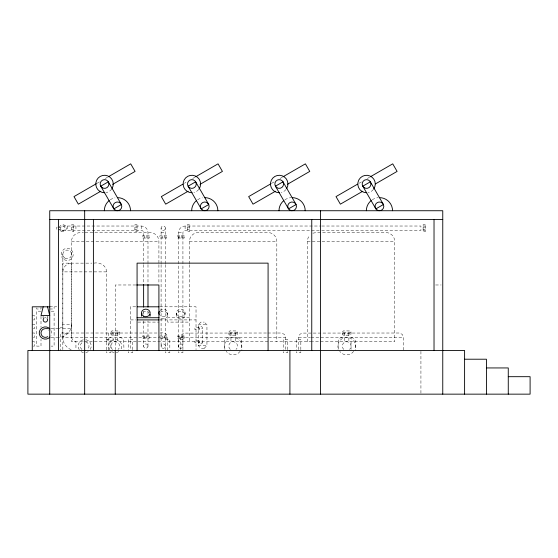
<?xml version="1.0" encoding="UTF-8"?>
<svg xmlns="http://www.w3.org/2000/svg" width="558" height="558" viewBox="0 0 558 558"><rect width="100%" height="100%" fill="white"/><g stroke="black" fill="none" stroke-linecap="round" stroke-linejoin="round"><path stroke-width="0.42" stroke-dasharray="2.79 2.09" d="M54.105 333.014L54.105 332.617M161.095 263.767L161.102 228.013M165.461 263.767L165.447 228.013M178.56 341.949L178.56 264.631M178.56 263.767L178.56 232.574C178.476 229.073 181.608 225.934 185.11 226.025L320.857 226.025M182.926 341.949L182.926 264.631M182.926 263.767L182.926 232.47L183.415 231.193L184.6 230.447L320.857 230.391M106.508 341.747L107.785 338.657L110.875 337.381M62.838 349.664L62.852 254.023M71.55 254.811L71.55 254.023M143.636 346.302L143.636 345.911M147.982 346.302L147.989 320.955M165.447 228.403L165.461 228.208A2.183 2.183 0 0 0 162.183 226.318A2.183 2.183 0 0 0 162.183 230.098A2.183 2.183 0 0 0 165.461 228.208M161.102 346.302L161.102 345.911M165.447 346.302L165.447 345.911M178.567 345.911L178.567 346.302M182.919 346.302L182.919 345.911M110.875 332.17L111.942 330.88L118.777 330.95L119.586 331.933L119.586 334.151L118.289 335.225L111.698 335.135L110.889 334.151L110.875 332.17L119.607 332.17M228.78 332.17L229.854 330.88L236.683 330.95L237.492 331.933L237.492 334.151L236.201 335.225L229.61 335.135L228.801 334.151L228.78 332.17L237.513 332.17M342.319 332.17L343.393 330.88L350.222 330.95L351.031 331.933L351.031 334.151L349.74 335.225L343.149 335.135L342.34 334.151L342.319 332.17L351.052 332.17M180.743 349.664L180.813 336.586L182.02 334.291L184.314 333.084L267.115 333.014M298.649 349.664L298.718 336.586L299.925 334.291L302.22 333.084L399.089 333.014L402.179 334.291L403.385 336.586L403.455 350.48M311.894 341.747L71.57 341.747L71.57 241.307C71.431 235.204 77.883 231.437 83.456 232.574M189.476 263.822L189.476 241.307C189.406 236.641 193.542 232.505 198.209 232.574L268.084 232.574C272.75 232.505 276.887 236.641 276.817 241.307L276.817 341.747M307.388 341.747L307.388 241.307L307.995 238.092L309.941 235.127M202.575 342.214C202.568 344.593 198.216 344.593 198.209 342.214L202.568 342.214L202.575 328.181C202.568 325.795 198.216 325.795 198.209 328.181L202.568 328.181M204.235 348.297L200.922 348.297L198.209 345.59L198.209 324.798L200.915 322.099L204.235 322.099M204.242 348.297L206.948 345.59L206.948 324.798L204.242 322.099M97.127 183.24L99.366 181.95M105.336 178.504L107.575 177.207M184.468 183.24L185.96 182.382M192.677 178.504L194.916 177.207M271.802 183.24L274.041 181.95M280.011 178.504L282.25 177.207M359.143 183.24L361.382 181.95M367.352 178.504L369.591 177.207M312.905 233.188L316.121 232.574L385.99 232.574C390.656 232.505 394.792 236.641 394.722 241.307L394.722 341.747L312.264 341.747M59.288 328.571L61.854 327.037L62.838 324.282L71.57 324.282C71.724 331.054 65.858 337.199 59.085 337.367M67.197 333.014C58.45 335.281 64.651 347.864 71.117 349.559M62.642 226.032L141.439 226.025C144.941 225.934 148.079 229.073 147.989 232.574L147.989 263.767M62.642 230.377L63.033 230.377M114.836 341.761L115.625 341.761M228.78 337.381L226.388 338.092L224.721 340.136L224.414 349.685M342.319 337.381L339.934 338.092L338.26 340.136L337.953 349.685M321.729 226.025L420.927 226.025L420.927 230.384L321.729 230.391M423.11 226.025L425.294 226.025M57.739 227.113L60.655 227.113L60.655 229.296L57.739 229.296M71.57 227.113L73.754 227.113M134.89 227.113L137.073 227.113M187.293 227.113L189.476 227.113M423.11 227.113L425.294 227.113M71.57 229.296L73.754 229.296M134.89 229.296L137.073 229.296M187.293 229.296L189.476 229.296M423.11 229.296L425.294 229.296M62.838 230.391L142.241 230.545L143.204 231.284L143.622 232.47L143.622 263.767M423.11 230.391L425.294 230.391M85.102 232.574L150.172 232.574C154.845 232.505 158.981 236.641 158.911 241.307L158.911 263.822M161.095 232.574L165.454 232.574M178.567 232.574L182.919 232.574M71.57 241.307L158.911 241.307M189.476 241.307L276.817 241.307M307.388 241.307L310.45 241.307M312.264 241.307L394.722 241.307M83.435 263.139L62.838 263.139L62.838 337.381L167.644 337.381L167.644 350.48M85.904 263.139L91.861 263.139M93.932 263.139C99.666 261.89 106.648 265.434 106.508 271.879L106.508 350.48M106.508 271.879L62.838 271.879C62.768 267.205 66.904 263.069 71.57 263.139L71.577 337.583L72.847 340.471L75.937 341.747L75.937 349.503M135.789 284.978L115.241 284.978L115.241 349.622M435.617 284.978L441.176 284.978M49.732 306.809L56.777 306.809M135.692 306.809L130.523 306.809L130.523 349.629M159.825 306.809L196.025 306.809L196.025 349.629M49.732 308.993L54.105 308.993L54.105 306.809M40.999 311.176L36.633 311.176L36.633 346.113L40.999 346.113L40.999 339.299M51.19 311.176L54.105 311.176L54.105 346.113L51.19 346.113M32.266 315.542L34.45 315.542L34.45 319.908L32.266 319.908M189.476 317.725L167.644 317.725L167.644 322.099L189.476 322.099M130.523 319.908L135.692 319.908M159.825 319.908L196.025 319.908M137.917 322.099L158.911 322.099M32.266 324.282L34.45 324.282L34.45 328.648L32.266 328.648M198.209 324.798L206.948 324.798M50.89 328.648L58.471 328.648M62.845 328.648L71.557 328.648M32.266 333.014L34.45 333.014L34.45 337.381L32.266 337.381M157.007 333.014L60.655 333.014L60.655 350.48M159.965 333.014C163.096 332.282 167.693 333.475 167.644 337.381M267.84 333.014L281.183 333.014L284.273 334.291L285.55 337.381L285.55 350.48M110.875 333.907L119.607 333.907M228.78 333.907L237.513 333.907M342.319 333.907L351.052 333.907M50.89 337.381L58.471 337.381M180.743 337.381L285.55 337.381M298.649 337.381L310.374 337.381M311.099 337.381L403.455 337.381M106.508 339.564L110.875 339.564L110.875 349.699M165.461 339.564L169.827 339.564L169.827 349.699M32.266 341.747L34.45 341.747L34.45 346.113L32.266 346.113M198.209 345.59L206.948 345.59M351.052 337.381L353.807 338.357L355.251 340.547L355.425 350.48M237.513 337.381L240.268 338.357L241.712 340.547L241.879 350.48M119.607 337.381L121.993 338.092L123.667 340.136L123.974 349.685M147.982 345.911L147.989 346.106A2.183 2.183 0 0 1 144.717 348.004A2.183 2.183 0 0 1 144.717 344.223A2.183 2.183 0 0 1 147.989 346.113M62.838 254.42L62.852 254.811M420.927 351.338L420.927 394.15M351.052 341.747L351.052 349.503M348.869 333.042L348.869 341.775M344.502 333.042L344.502 341.775M300.832 349.699L300.832 339.564L296.465 339.564L296.465 349.699M300.832 351.596L300.832 352.663L296.465 352.663L296.465 351.596M287.733 349.699L287.733 339.564L283.366 339.564L283.366 349.699M287.733 351.596L287.733 352.663L283.366 352.663L283.366 351.596M235.33 333.042L235.33 341.775M230.963 333.042L230.963 341.775M189.476 264.687L189.476 341.747M185.11 226.025L185.11 230.384M185.11 312.926A4.366 3.78 0 0 1 178.56 316.198A4.366 3.78 0 0 1 178.56 309.648A4.366 3.78 0 0 1 185.11 312.926L185.11 315.11A4.366 3.78 0 0 1 178.56 318.381A4.366 3.78 0 0 1 178.56 311.831A4.366 3.78 0 0 1 185.11 315.11M182.926 235.846L182.926 238.029M182.926 336.014L182.926 338.197M182.926 349.699L182.926 339.564L178.56 339.564L178.56 349.699M182.926 351.596L182.926 352.663L178.56 352.663L178.56 351.596M181.838 235.846L181.838 238.029M181.838 336.014L181.838 338.197M179.655 235.846L179.655 238.029M179.655 336.014L179.655 338.197M178.56 235.846L178.56 238.029M178.56 336.014L178.56 338.197M176.377 312.926L176.377 315.11M169.827 351.596L169.827 352.663L165.461 352.663L165.461 351.596M167.644 312.926L167.644 315.11M165.461 264.631L165.461 349.699M164.366 235.846L164.366 238.029M164.366 336.014L164.366 338.197M162.183 235.846L162.183 238.029M162.183 336.014L162.183 338.197M161.095 264.631L161.095 346.106M158.911 264.687L158.911 283.736M147.989 264.631L147.989 283.694M147.989 311.42L147.989 314.886M146.9 235.846L146.9 238.029M146.9 336.014L146.9 338.197M144.717 235.846L144.717 238.029M144.717 336.014L144.717 338.197M143.622 264.631L143.622 283.694M143.622 311.42L143.622 314.886M143.622 320.955L143.622 346.106M141.439 226.025L141.439 230.384M132.706 349.699L132.706 339.564L128.34 339.564L128.34 349.699M132.706 351.596L132.706 352.663L128.34 352.663L128.34 351.596M117.424 333.042L117.424 341.775M113.058 333.042L113.058 341.775M110.875 351.596L110.875 352.663L106.508 352.663L106.508 351.596M108.691 333.014L108.691 350.48M75.937 226.025L75.937 230.384M67.204 226.025L67.204 230.384M56.288 227.113L56.288 229.296M40.999 306.809L40.999 308.993L36.633 308.993L36.633 306.809M40.999 316.288L40.999 327.365M109.759 349.699A6.55 6.55 0 0 1 110.937 341.175A6.55 6.55 0 0 1 119.545 341.175A6.55 6.55 0 0 1 120.723 349.699M118.826 351.596A6.55 6.55 0 0 1 111.656 351.596M85.862 339.676A6.55 6.55 0 0 1 90.152 349.699M88.255 351.596A6.55 6.55 0 0 1 85.862 352.551M83.477 352.551A6.55 6.55 0 0 1 81.084 351.596M79.187 349.699A6.55 6.55 0 0 1 83.477 339.676M44.563 317.879A2.183 2.183 0 0 1 45.986 317.816M160.418 312.25A4.366 3.78 0 0 1 166.64 312.703A4.366 3.78 0 0 1 165.977 318.081A4.366 3.78 0 0 1 159.776 317.376M159.979 310.45A4.366 3.78 0 0 1 166.361 310.248A4.366 3.78 0 0 1 166.138 315.786A4.366 3.78 0 0 1 159.776 315.193M142.946 312.25A4.366 3.78 0 0 1 149.307 312.843M50.931 330.476A6.117 6.117 0 0 1 50.931 335.553M48.455 329.924A4.366 4.366 0 0 1 48.755 330.259M85.869 341.914A4.366 4.366 0 0 1 87.425 349.503M81.921 349.503A4.366 4.366 0 0 1 83.874 341.817M112.486 349.503A4.366 4.366 0 0 1 112.046 343.135A4.366 4.366 0 0 1 118.429 343.135A4.366 4.366 0 0 1 117.989 349.503M338.504 349.168A8.733 8.733 0 0 1 346.685 337.381A8.733 8.733 0 0 1 354.874 349.168M353.681 351.345A8.733 8.733 0 0 1 339.696 351.345M224.965 349.168A8.733 8.733 0 0 1 233.146 337.381A8.733 8.733 0 0 1 241.328 349.168M240.142 351.345A8.733 8.733 0 0 1 226.157 351.345M343.826 349.413A4.366 4.366 0 0 1 343.526 343.1A4.366 4.366 0 0 1 349.845 343.1A4.366 4.366 0 0 1 349.545 349.413M230.287 349.413A4.366 4.366 0 0 1 229.987 343.1A4.366 4.366 0 0 1 236.306 343.1A4.366 4.366 0 0 1 236.006 349.413M110.254 199.771A13.099 13.099 0 0 1 115.039 197.853M111.649 189.071A8.733 8.733 0 0 1 105.985 192.622M198.606 189.567A8.733 8.733 0 0 1 193.933 192.496M197.595 199.771A13.099 13.099 0 0 1 202.38 197.853M285.947 189.567A8.733 8.733 0 0 1 281.274 192.496M284.929 199.771A13.099 13.099 0 0 1 290.92 197.692M372.27 199.771A13.099 13.099 0 0 1 378.261 197.692M373.288 189.567A8.733 8.733 0 0 1 368.001 192.622M73.754 224.714L71.57 224.714L71.57 231.703L73.754 231.703L73.754 224.714M137.073 224.714L134.89 224.714L134.89 231.703L137.073 231.703L137.073 224.714M189.476 224.714L187.293 224.714L187.293 231.703L189.476 231.703L189.476 224.714M425.294 224.714L423.11 224.714L423.11 231.703L425.294 231.703L425.294 224.714M149.3 235.846L142.311 235.846L142.311 238.029L149.3 238.029L149.3 235.846M166.772 235.846L159.783 235.846L159.783 238.029L166.772 238.029L166.772 235.846M184.238 235.846L177.249 235.846L177.249 238.029L184.238 238.029L184.238 235.846M199.304 327.553L194.937 327.553L194.937 329.715L199.304 329.736L199.304 327.581M149.3 336.014L142.311 336.014L142.311 338.197L149.3 338.197L149.3 336.014M166.772 336.014L159.783 336.014L159.783 338.197L166.772 338.197L166.772 336.014M184.238 336.014L177.249 336.014L177.249 338.197L184.238 338.197L184.238 336.014M199.304 340.652L194.937 340.652L194.937 342.814L199.304 342.835L199.304 340.68M61.087 231.228A3.494 3.494 0 0 0 66.332 228.208A3.494 3.494 0 0 0 61.087 225.181A3.494 3.494 0 0 0 61.087 231.228M61.743 230.098A2.183 2.183 0 0 0 65.021 228.208A2.183 2.183 0 0 0 61.743 226.318A2.183 2.183 0 0 0 61.743 230.098M64.149 259.7A6.117 6.117 0 0 0 73.314 254.406A6.117 6.117 0 0 0 64.149 249.112A6.117 6.117 0 0 0 64.149 259.7M65.021 258.187A4.366 4.366 0 0 0 71.57 254.406A4.366 4.366 0 0 0 65.021 250.626A4.366 4.366 0 0 0 65.021 258.187M162.183 348.004A2.183 2.183 0 0 0 165.461 346.113A2.183 2.183 0 0 0 162.183 344.223A2.183 2.183 0 0 0 162.183 348.004M179.655 348.004A2.183 2.183 0 0 0 182.926 346.113A2.183 2.183 0 0 0 179.655 344.223A2.183 2.183 0 0 0 179.655 348.004"/><path stroke-width="0.84" d="M43.182 306.809L40.999 315.542L49.732 315.542L47.549 306.809M96.381 183.673L73.984 196.604L78.35 204.165L100.747 191.241M108.322 176.781L130.712 163.85L135.085 171.411L112.688 184.342M182.975 184.105L161.325 196.604L165.691 204.165L188.088 191.241M195.663 176.781L218.052 163.85L222.419 171.411L200.029 184.342M271.055 183.673L248.666 196.604L253.032 204.165L275.422 191.241M282.997 176.781L305.393 163.85L309.76 171.411L287.37 184.342M357.65 184.105L336.007 196.604L340.373 204.165L362.763 191.241M370.338 176.781L392.734 163.85L397.101 171.411L375.45 183.91M49.732 219.468L442.759 219.468M136.647 284.978L158.911 284.978L158.911 350.48M50.018 306.809L32.266 306.809L32.266 350.48M137.421 306.809L158.967 306.809M137.073 317.725L158.911 317.725M137.421 319.908L158.967 319.908M45.979 328.648L48.246 328.648M464.598 359.212L486.43 359.212L486.43 394.15M486.43 367.945L508.268 367.945L508.268 394.15M508.268 376.685L530.1 376.685L530.1 394.15L27.9 394.15L27.9 350.48L464.598 350.48L464.598 394.15M442.759 394.15L442.759 210.736L49.732 210.736L49.732 394.15M434.026 219.468L434.026 350.48M320.487 210.736L320.487 394.15M311.755 219.468L311.755 350.48M289.916 350.48L289.916 394.15M268.084 350.48L268.084 263.139L137.073 263.139L137.073 350.48M147.989 284.559L147.989 307.088M143.622 284.559L143.622 307.088M115.241 350.48L115.241 394.15M93.402 219.468L93.402 350.48M84.67 210.736L84.67 394.15M58.471 219.468L58.471 350.48M47.549 316.763L47.549 317.356M43.182 316.763L43.182 317.356M47.116 318.604A2.183 2.183 0 0 1 46.76 321.596A2.183 2.183 0 0 1 43.754 321.38A2.183 2.183 0 0 1 43.824 318.367M159.302 314.496A4.366 3.78 0 0 1 159.302 311.357M150.074 314.307A4.366 3.78 0 0 1 149.997 316.177M141.62 316.177A4.366 3.78 0 0 1 141.976 313.296M49.99 337.018A6.117 6.117 0 0 1 41.146 337.437A6.117 6.117 0 0 1 41.146 328.585A6.117 6.117 0 0 1 49.99 329.011M47.758 336.669A4.366 4.366 0 0 1 41.18 334.256A4.366 4.366 0 0 1 45.365 328.648M104.325 210.736A13.099 13.099 0 0 1 109.166 200.566M117.424 197.637A13.099 13.099 0 0 1 130.523 210.736M104.744 192.74A8.733 8.733 0 0 1 95.92 182.557A8.733 8.733 0 0 1 107.589 175.826A8.733 8.733 0 0 1 111.991 188.555M192.078 192.74A8.733 8.733 0 0 1 183.296 182.354A8.733 8.733 0 0 1 195.314 175.979A8.733 8.733 0 0 1 198.99 189.071M191.659 210.736A13.099 13.099 0 0 1 196.507 200.566M204.765 197.637A13.099 13.099 0 0 1 217.864 210.736M279.418 192.74A8.733 8.733 0 0 1 270.602 182.557A8.733 8.733 0 0 1 282.264 175.826A8.733 8.733 0 0 1 286.673 188.555M279 210.736A13.099 13.099 0 0 1 283.841 200.566M292.099 197.637A13.099 13.099 0 0 1 305.205 210.736M366.341 210.736A13.099 13.099 0 0 1 371.182 200.566M379.44 197.637A13.099 13.099 0 0 1 392.539 210.736M366.759 192.74A8.733 8.733 0 0 1 357.978 182.354A8.733 8.733 0 0 1 369.989 175.979A8.733 8.733 0 0 1 373.665 189.071M108.315 181.824L100.754 186.191L113.853 208.88L121.414 204.514L108.315 181.824M195.656 181.824L188.088 186.191L201.194 208.88L208.755 204.514L195.656 181.824M282.997 181.824L275.429 186.191L288.528 208.88L296.096 204.514L282.997 181.824M370.331 181.824L362.77 186.191L375.869 208.88L383.437 204.514L370.331 181.824M143.622 316.198A4.366 3.78 0 0 0 150.172 312.926A4.366 3.78 0 0 0 143.622 309.648A4.366 3.78 0 0 0 143.622 316.198M115.241 210.15A4.366 4.366 0 0 0 121.79 206.369A4.366 4.366 0 0 0 115.241 202.589A4.366 4.366 0 0 0 115.241 210.15M102.17 187.683A4.366 4.366 0 0 0 108.894 184.217A4.366 4.366 0 0 0 102.532 180.129A4.366 4.366 0 0 0 102.17 187.683M189.511 187.683A4.366 4.366 0 0 0 196.235 184.217A4.366 4.366 0 0 0 189.873 180.129A4.366 4.366 0 0 0 189.511 187.683M202.317 209.989A4.366 4.366 0 0 0 209.117 206.683A4.366 4.366 0 0 0 202.854 202.442A4.366 4.366 0 0 0 202.317 209.989M276.852 187.683A4.366 4.366 0 0 0 283.576 184.217A4.366 4.366 0 0 0 277.214 180.129A4.366 4.366 0 0 0 276.852 187.683M289.916 210.15A4.366 4.366 0 0 0 296.465 206.369A4.366 4.366 0 0 0 289.916 202.589A4.366 4.366 0 0 0 289.916 210.15M377.257 210.15A4.366 4.366 0 0 0 383.806 206.369A4.366 4.366 0 0 0 377.257 202.589A4.366 4.366 0 0 0 377.257 210.15M364.193 187.683A4.366 4.366 0 0 0 370.917 184.217A4.366 4.366 0 0 0 364.548 180.129A4.366 4.366 0 0 0 364.193 187.683"/></g></svg>
